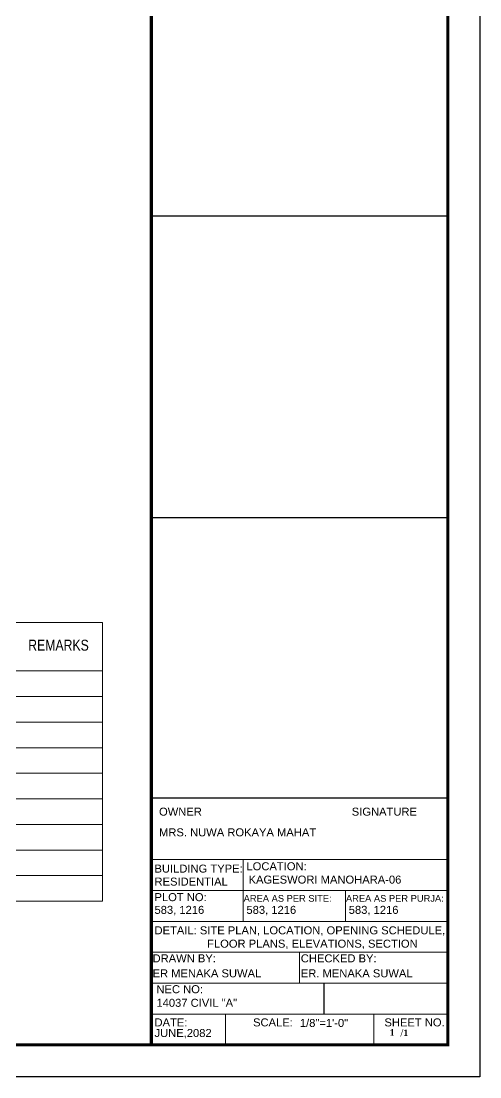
# Model space of a CAD drawing. Header units: inches. Extents: x 160056 to 168773, y -25300 to -22134.
# Drawn here: x 162542 to 163230, y -25300 to -23716 of the extents above; entities that cross this region are included whole.
import ezdxf

# ---------------------------------------------------------------- set-up
doc = ezdxf.new("R2010")
doc.units = ezdxf.units.IN
doc.header["$LTSCALE"] = 0.5
doc.header["$MEASUREMENT"] = 0
doc.layers.add('A-Wall', color=7, linetype='Continuous')
for name, color, linetype, lineweight in [('annotate', 7, 'Continuous', 9), ('TEXT', 220, 'Continuous', 9), ('Text 0.200', 122, 'Continuous', 20)]:
    doc.layers.add(name, color=color, linetype=linetype, lineweight=lineweight)
doc.styles.add('DIM', font='arial.ttf', dxfattribs={"width": 0.8})
doc.styles.add('ordinary', font='arial.ttf')
doc.styles.get("Standard").update_dxf_attribs({"font": 'arial.ttf'})

msp = doc.modelspace()

# ---------------------------------------------------------------- linework, layer by layer
for p, q in [((162737.8, -24008.2), (163182.4, -24008.2)), ((162737.8, -24460.9), (163182.4, -24460.9)), ((162737.8, -24881.2), (163182.4, -24881.2))]:
    msp.add_line(p, q)
msp.add_lwpolyline([(160055.6, -25299.7), (160055.6, -23054.7), (163230.4, -23054.7), (163230.4, -25299.7)], close=True)
at = {"const_width": 4.8}
msp.add_lwpolyline([(163182.4, -25251.7), (163182.4, -23102.7), (160199.6, -23102.7), (160199.6, -25251.7)], close=True, dxfattribs=at)
msp.add_lwpolyline([(162737.8, -25251.7), (162737.8, -23102.7)], dxfattribs=at)
at = {"layer": 'A-Wall', "ltscale": 50}
msp.add_line((162996.4, -25159.1), (162996.4, -25205.4), dxfattribs=at)
at = {"layer": 'annotate'}
for p, q in [((161822, -24618), (162664.7, -24618)), ((162664.7, -24618), (162664.7, -25036.2)), ((161822, -24690.8), (162664.7, -24690.8)), ((161822, -24729.2), (162664.7, -24729.2)), ((161822, -24767.5), (162664.7, -24767.5)), ((161822, -24805.9), (162664.7, -24805.9)), ((161822, -24844.3), (162664.7, -24844.3)), ((161822, -24882.7), (162664.7, -24882.7)), ((161822, -24921.1), (162664.7, -24921.1)), ((161822, -24959.4), (162664.7, -24959.4)), ((161822, -24997.8), (162664.7, -24997.8)), ((161822, -25036.2), (162664.7, -25036.2))]:
    msp.add_line(p, q, dxfattribs=at)
at = {"layer": 'TEXT'}
for p, q in [((162737.8, -24973.8), (163182.4, -24973.8)), ((162875.7, -24973.8), (162875.7, -25066.4)), ((162737.8, -25020.1), (163182.4, -25020.1)), ((163029.1, -25020.1), (163029.1, -25066.4)), ((162737.8, -25066.4), (163182.4, -25066.4)), ((162737.8, -25112.8), (163182.4, -25112.8)), ((162960.1, -25112.8), (162960.1, -25159.1)), ((162737.8, -25159.1), (163182.4, -25159.1)), ((162737.8, -25205.4), (163182.4, -25205.4)), ((162849, -25251.7), (162849, -25205.4)), ((163071.3, -25251.7), (163071.3, -25205.4))]:
    msp.add_line(p, q, dxfattribs=at)

# ---------------------------------------------------------------- texts
at = {"insert": (163071.3, -25214.5), "char_height": 6.5423, "width": 86.843, "attachment_point": 1}
msp.add_mtext('\\A1;{\\fTimes New Roman|b1|i0|c0|p18;\\H1.2367x;\\P\\pi29.76545;\\H0.80859x;    \\fBookman Old Style|b0|i0|c0|p18;\\H1.6907x;/\\fBookman Old Style|b1|i0|c0|p18;\\H0.86414x;1\\fArial|b1|i0|c0|p34;\\H1.2047x; \\H0.8998x;   }', dxfattribs=at)
at = {"layer": 'annotate', "insert": (162553.1, -24643.9), "char_height": 16.448, "attachment_point": 1, "style": 'DIM'}
msp.add_mtext('{\\fArial|b0|i0|c0|p34;REMARKS}', dxfattribs=at)
at = {"layer": 'TEXT', "style": 'ordinary'}
for s, height, p in [('OWNER', 12, (162749.3, -24907.9)), ('SIGNATURE', 12, (163038.3, -24907.9)), ('MRS. NUWA ROKAYA MAHAT', 12, (162749.3, -24938.9)), ('BUILDING TYPE:  ', 12, (162742.5, -24993.3)), ('LOCATION: ', 12, (162880.4, -24989.8)), ('RESIDENTIAL', 12, (162742.5, -25012.8)), ('KAGESWORI MANOHARA-06', 12, (162883.6, -25009.8)), ('PLOT NO: ', 12, (162742.5, -25036.1)), ('AREA AS PER SITE:', 10, (162876.2, -25037)), ('AREA AS PER PURJA:', 10, (163029.6, -25037)), ('583, 1216', 12, (162742.5, -25055.2)), ('583, 1216', 12, (162880.4, -25055.2)), ('583, 1216', 12, (163033.8, -25055.2)), ('DETAIL: SITE PLAN, LOCATION, OPENING SCHEDULE,', 12, (162742.5, -25085.9)), ('FLOOR PLANS, ELEVATIONS, SECTION', 12, (162821.4, -25105.9)), ('DRAWN BY:', 12, (162739.6, -25127.9)), ('CHECKED BY: ', 12, (162961.9, -25127.9)), ('ER MENAKA SUWAL', 12, (162739.6, -25150.4)), ('ER. MENAKA SUWAL', 12, (162961.9, -25150.4)), ('NEC NO:', 12, (162745.4, -25174.2)), ('14037 CIVIL "A"', 12, (162745.4, -25194.6)), ('DATE:', 12, (162742.5, -25224)), ('SCALE:', 12, (162890.3, -25224)), ('SHEET NO.', 12, (163087.3, -25224)), ('JUNE,2082', 12, (162742.5, -25239.9))]:
    msp.add_text(s, height=height, dxfattribs=at).set_placement(p)
msp.add_attdef('1/8"=1\'-0"', (162960.5, -25224.8), 'SCALE', height=12, dxfattribs=at)
at = {"layer": 'Text 0.200', "ltscale": 10, "insert": (163098.8, -25228.1), "char_height": 9.93, "width": 19.482, "attachment_point": 2}
msp.add_mtext('{\\fBookman Old Style|b1|i0|c0|p18;1}', dxfattribs=at)

doc.saveas('drawing.dxf')
